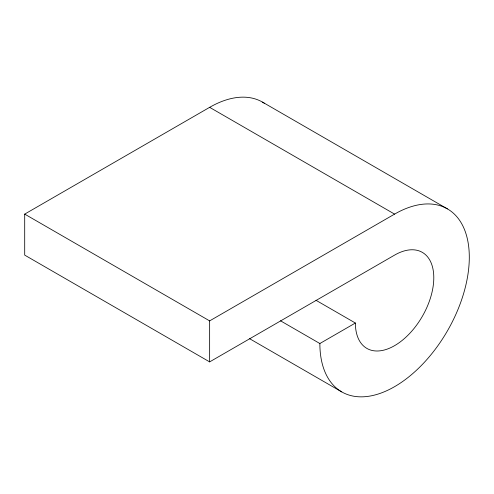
<?xml version="1.0" encoding="UTF-8"?>
<svg xmlns="http://www.w3.org/2000/svg" width="494" height="494" viewBox="0 0 494 494"><rect width="100%" height="100%" fill="white"/><g stroke="black" fill="none" stroke-linecap="round" stroke-linejoin="round"><path stroke-width="0.74" d="M315.981 300.284L355.377 323.027A55.445 32.011 -60 0 0 394.583 345.658A55.445 32.011 -60 0 0 433.794 277.752A55.445 32.011 -60 0 0 394.583 255.114L209.641 361.892L24.7 255.114L24.7 214.112L209.641 107.334A105.667 61.009 -60 0 1 264.401 103.302M24.7 214.112L209.641 320.89L394.583 214.112A105.667 61.009 -60 0 1 469.3 257.251A105.667 61.009 -60 0 1 394.583 386.666A105.667 61.009 -60 0 1 319.865 343.528L280.475 320.785M319.865 343.528L355.377 323.027M262.475 102.104L447.416 208.882M209.641 107.334L394.583 214.112M249.612 338.699L341.749 391.896M209.641 320.89L209.641 361.892"/></g></svg>
